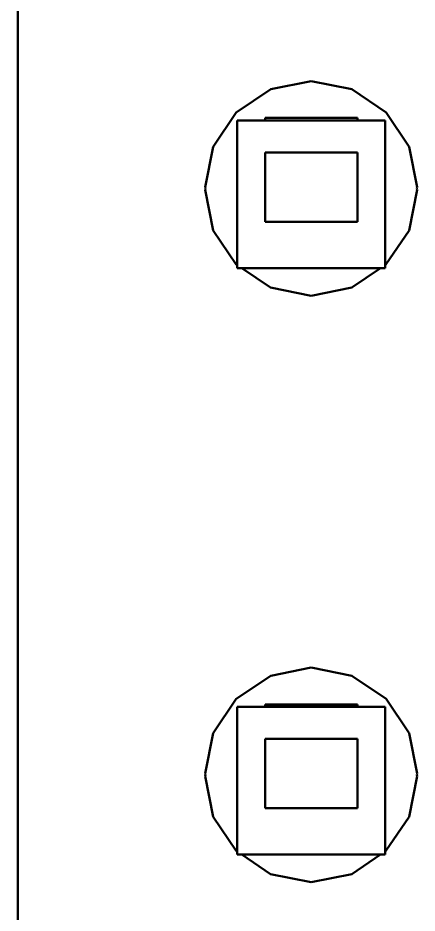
# Model space of a CAD drawing. Header units: inches. Extents: x 5.31 to 11.69, y 3.53 to 7.47.
# Drawn here: x 9.6665 to 9.7346, y 6.5144 to 6.667 of the extents above; entities that cross this region are included whole.
import ezdxf

# ---------------------------------------------------------------- set-up
doc = ezdxf.new("R2010")
doc.units = ezdxf.units.IN
doc.header["$MEASUREMENT"] = 0
doc.layers.add('Visible (ANSI)', color=7, linetype='Continuous', lineweight=50)

msp = doc.modelspace()

# ---------------------------------------------------------------- linework, layer by layer
at = {"layer": 'Visible (ANSI)'}
for p, q in [((9.666504096112027, 6.286924850395299), (9.666504096112027, 7.086924819167395)), ((9.709614331992238, 6.654838209188803), (9.716504093894441, 6.656216155937306)), ((9.716504093894441, 6.656216155937306), (9.723433227715192, 6.654838209188803)), ((9.703748190691726, 6.650901186296283), (9.709614331992238, 6.654838209188803)), ((9.723433227715192, 6.654838209188803), (9.729299371362316, 6.650901186296283)), ((9.69981118187905, 6.64503503795585), (9.703748190691726, 6.650901186296283)), ((9.708642319648385, 6.649953574532583), (9.724390351144446, 6.649953574344789)), ((9.708642319648385, 6.649953574532583), (9.708642319643246, 6.649522676102167)), ((9.724390351144446, 6.649953574344789), (9.72439035113931, 6.649522675914374)), ((9.729299371362316, 6.650901186296283), (9.733197008256491, 6.64503503795585)), ((9.729102745808088, 6.649522675858179), (9.703905895414387, 6.64952267615865)), ((9.703905895414387, 6.64952267615865), (9.703905895113918, 6.624325825764948)), ((9.72910274550762, 6.624325825464478), (9.729102745808088, 6.649522675858179)), ((9.698433230437278, 6.638145304213329), (9.69981118187905, 6.64503503795585)), ((9.708642319577962, 6.644048062882585), (9.708642319437118, 6.632237039260539)), ((9.708642319577962, 6.644048062882585), (9.724390351074025, 6.644048062694793)), ((9.724390351074025, 6.644048062694793), (9.72439035093318, 6.632237039072744)), ((9.733197008256491, 6.64503503795585), (9.734574964391529, 6.638145304213329)), ((9.69847260000913, 6.637948449314079), (9.698433230437278, 6.638145304213329)), ((9.698433230437278, 6.637712208416481), (9.69847260000913, 6.637948449314079)), ((9.69981118187905, 6.630783088675575), (9.698433230437278, 6.637712208416481)), ((9.734574964391529, 6.637712208416481), (9.733197008256491, 6.630783088675575)), ((9.734574964391529, 6.638145304213329), (9.734535592473026, 6.63790906331573)), ((9.734535592473026, 6.63790906331573), (9.734574964391529, 6.637712208416481)), ((9.708642319437116, 6.632237039260539), (9.724390350933179, 6.632237039072744)), ((9.703748190691726, 6.624956326333527), (9.69981118187905, 6.630783088675575)), ((9.733197008256491, 6.630783088675575), (9.729259999443814, 6.624956326333527)), ((9.703905895120165, 6.624849768839258), (9.703748190691726, 6.624956326333527)), ((9.703905895113918, 6.624325825764948), (9.72910274550762, 6.624325825464478)), ((9.709574960073734, 6.621019303441006), (9.704681327623488, 6.624325825755701)), ((9.728326861718928, 6.62432582547373), (9.723433227715192, 6.621019303441006)), ((9.729259999443814, 6.624956326333527), (9.72910274551387, 6.624850073274206)), ((9.716504093894441, 6.619641356692504), (9.709574960073734, 6.621019303441006)), ((9.723433227715192, 6.621019303441006), (9.716504093894441, 6.619641356692504)), ((9.709614331992238, 6.554838210690613), (9.716504093894441, 6.556216157439156)), ((9.716504093894441, 6.556216157439156), (9.723433227715192, 6.554838210690613)), ((9.703748190691726, 6.550901187798134), (9.709614331992238, 6.554838210690613)), ((9.723433227715192, 6.554838210690613), (9.729299371362316, 6.550901187798134)), ((9.69981118187905, 6.5450350394577), (9.703748190691726, 6.550901187798134)), ((9.729299371362316, 6.550901187798134), (9.733197008256491, 6.5450350394577)), ((9.7291027446156, 6.549522675858178), (9.703905894221897, 6.549522676158649)), ((9.703905894221897, 6.549522676158649), (9.703905893921428, 6.524325825764948)), ((9.708642318455897, 6.549953574532582), (9.724390349951959, 6.549953574344789)), ((9.708642318455897, 6.549953574532582), (9.708642318450758, 6.549522676102167)), ((9.724390349951959, 6.549953574344789), (9.724390349946821, 6.549522675914373)), ((9.729102744315131, 6.524325825464478), (9.7291027446156, 6.549522675858178)), ((9.698433230437278, 6.53814530571518), (9.69981118187905, 6.5450350394577)), ((9.733197008256491, 6.5450350394577), (9.734574964391529, 6.53814530571518)), ((9.708642318385474, 6.544048062882586), (9.724390349881537, 6.544048062694792)), ((9.708642318385474, 6.544048062882586), (9.708642318244628, 6.532237039260539)), ((9.724390349881537, 6.544048062694792), (9.724390349740691, 6.532237039072746)), ((9.69847260000913, 6.537948450815929), (9.698433230437278, 6.53814530571518)), ((9.698433230437278, 6.537712209918329), (9.69847260000913, 6.537948450815929)), ((9.69981118187905, 6.530783090177425), (9.698433230437278, 6.537712209918329)), ((9.734574964391529, 6.537712209918329), (9.733197008256491, 6.530783090177425)), ((9.734574964391529, 6.53814530571518), (9.734535592473026, 6.537909064817581)), ((9.734535592473026, 6.537909064817581), (9.734574964391529, 6.537712209918329)), ((9.708642318244628, 6.532237039260539), (9.724390349740691, 6.532237039072746)), ((9.703748190691726, 6.524956327835377), (9.69981118187905, 6.530783090177425)), ((9.733197008256491, 6.530783090177425), (9.729259999443814, 6.524956327835377)), ((9.703905893927677, 6.524849771146847), (9.703748190691726, 6.524956327835377)), ((9.729259999443814, 6.524956327835377), (9.729102744321382, 6.52485007397032)), ((9.703905893921428, 6.524325825764948), (9.729102744315131, 6.524325825464478)), ((9.709574960073734, 6.521019304942857), (9.704681329846219, 6.5243258257557)), ((9.728326859496198, 6.524325825473732), (9.723433227715192, 6.521019304942857)), ((9.716504093894441, 6.519641358194355), (9.709574960073734, 6.521019304942857)), ((9.723433227715192, 6.521019304942857), (9.716504093894441, 6.519641358194355))]:
    msp.add_line(p, q, dxfattribs=at)

doc.saveas('drawing.dxf')
